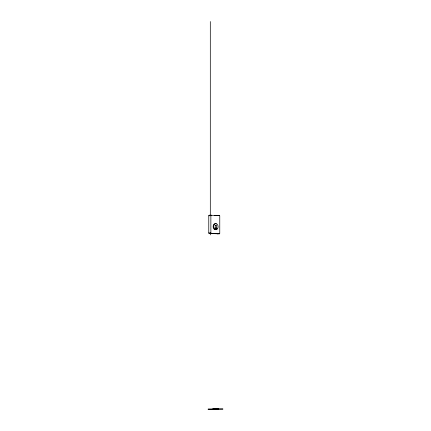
<?xml version="1.0" encoding="UTF-8"?>
<svg xmlns="http://www.w3.org/2000/svg" width="431" height="431" viewBox="0 0 431 431"><rect width="100%" height="100%" fill="white"/><g stroke="black" fill="none" stroke-linecap="round" stroke-linejoin="round"><path stroke-width="0.65" d="M216.146 228.166L215.909 228.478L215.678 228.15M215.732 225.44L216.087 225.456A0.937 0.684 87.1 0 1 216.594 226.383L216.594 227.757L217.025 228.209L214.8 228.107L215.225 227.692L215.225 226.323A0.937 0.684 87.1 0 1 215.732 225.44L215.931 225.176L216.087 225.456M216.464 409.024L217.025 409.035M209.267 215.236L219.357 215.484A0.566 0.409 87.1 0 1 219.767 216.066L219.767 233.193A0.636 0.463 87.1 0 1 219.304 233.807L209.213 233.559A0.614 0.447 87.1 0 1 208.771 232.929L208.771 215.775A0.7 0.506 87.1 0 1 209.267 215.236L210.597 215.295M208.771 215.775L210.867 215.672A0.7 0.506 87.1 0 1 211.362 215.128M214.595 215.473L219.357 215.484M208.771 232.929L210.867 232.821A0.614 0.447 87.1 0 0 211.314 233.457L219.304 233.807M209.213 233.559L211.314 233.457M209.207 409.407L211.303 409.299M214.665 409.121L217.817 409.084L214.552 409.089L215.015 409.138M210.867 215.672L210.867 232.821M210.306 21.55L210.306 215.392M210.306 233.564L210.306 234.911M217.256 215.586A0.566 0.409 87.1 0 1 217.51 215.715M217.439 233.839A0.636 0.463 87.1 0 1 217.208 233.914M215.958 229.637A3.06 2.225 87.1 0 1 213.14 226.221A3.06 2.225 87.1 0 1 216.432 224.05M216.949 228.872A3.06 2.225 87.1 0 1 216.491 229.346M212.666 409.051L218.689 409.084L212.666 409.051M216.357 408.733L207.968 409.154L214.643 409.45L223.032 409.03L216.357 408.733M213.932 225.074A3.06 2.225 87.1 0 0 215.909 229.701A3.06 2.225 87.1 0 0 217.784 225.165A3.06 2.225 87.1 0 0 213.932 225.074"/></g></svg>
